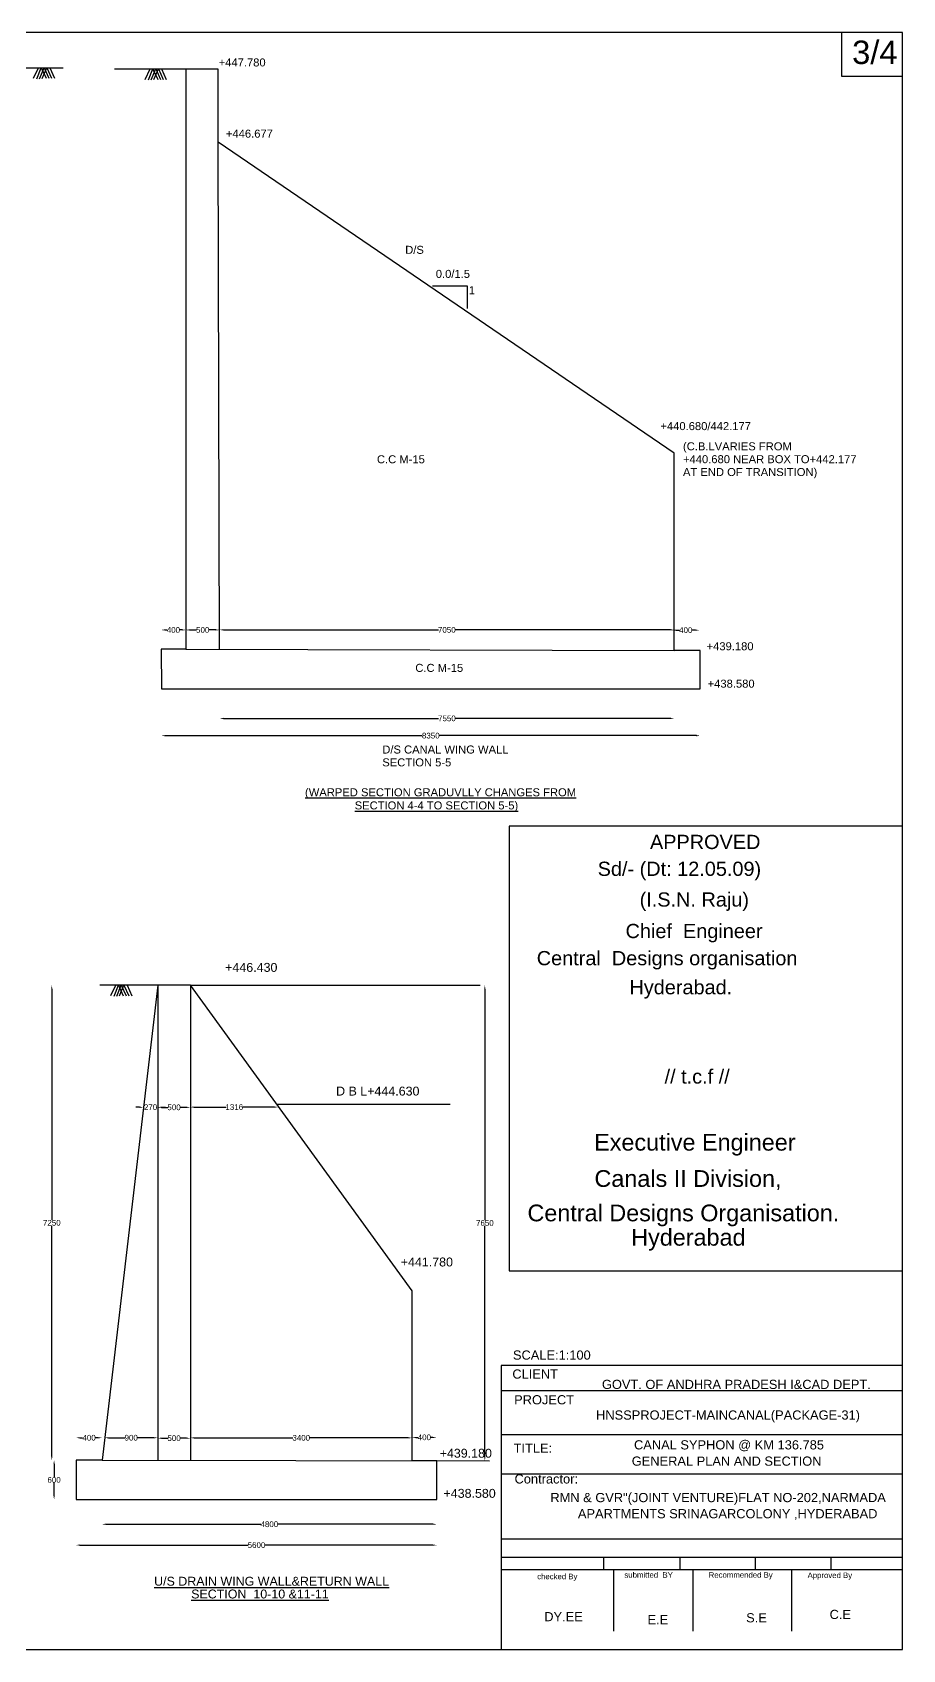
# Model space of a CAD drawing. Header units: inches. Extents: x 48390 to 74792, y 87087 to 104152.
# Drawn here: x 65616 to 74792, y 87087 to 104152 of the extents above; entities that cross this region are included whole.
import ezdxf

# ---------------------------------------------------------------- set-up
doc = ezdxf.new("R2010")
doc.units = ezdxf.units.IN
doc.header["$MEASUREMENT"] = 0
doc.styles.get("Standard").update_dxf_attribs({"font": 'arial.ttf'})
doc.dimstyles.new('ST100', dxfattribs={"dimtxt": 60, "dimasz": 40, "dimexe": 0.18, "dimexo": 0.0625, "dimgap": 0.09, "dimtad": 0, "dimtih": 1, "dimtoh": 1, "dimdec": 0, "dimzin": 0, "dimdsep": 46, "dimtxsty": 'Standard', "dimcen": 0.01, "dimse1": 1, "dimse2": 1, "dimadec": 0, "dimazin": 0, "dimtfac": 1, "dimtdec": 0, "dimtofl": 0, "dimtmove": 0, "dimatfit": 3, "dimfxl": 1, "dimtolj": 1, "dimtzin": 0, "dimarcsym": 0})

# ---------------------------------------------------------------- blocks, each defined once
blk = doc.blocks.new('*D55')
at = {"color": 0, "lineweight": -2, "transparency": 16777216}
for p, q in [((65845, 89045), (65845, 88909)), ((65845, 88712), (65845, 88848))]:
    blk.add_line(p, q, dxfattribs=at)
at = {"color": 0, "transparency": 16777216}
for points in [[(65838, 89045), (65852, 89045), (65845, 89085)], [(65838, 88712), (65852, 88712), (65845, 88672)]]:
    blk.add_solid(points, dxfattribs=at)
at = {"layer": 'Defpoints', "color": 0, "transparency": 16777216}
for p in [(65845, 89085), (66077, 89085), (66077, 88672)]:
    blk.add_point(p, dxfattribs=at)
at = {"color": 0, "transparency": 16777216, "insert": (65845, 88878), "char_height": 60, "attachment_point": 5}
blk.add_mtext('\\A1;600', dxfattribs=at)
blk = doc.blocks.new('*D56')
at = {"color": 0, "lineweight": -2, "transparency": 16777216}
for p, q in [((66117, 89323), (66146, 89323)), ((66310, 89323), (66281, 89323))]:
    blk.add_line(p, q, dxfattribs=at)
at = {"color": 0, "transparency": 16777216}
for points in [[(66117, 89329), (66117, 89316), (66077, 89323)], [(66310, 89329), (66310, 89316), (66350, 89323)]]:
    blk.add_solid(points, dxfattribs=at)
at = {"layer": 'Defpoints', "color": 0, "transparency": 16777216}
for p in [(66350, 89323), (66077, 89085), (66350, 89085)]:
    blk.add_point(p, dxfattribs=at)
at = {"color": 0, "transparency": 16777216, "insert": (66214, 89323), "char_height": 60, "attachment_point": 5}
blk.add_mtext('\\A1;400', dxfattribs=at)
blk = doc.blocks.new('*D57')
at = {"color": 0, "lineweight": -2, "transparency": 16777216}
for p, q in [((66418, 89323), (66591, 89323)), ((66898, 89323), (66724, 89323))]:
    blk.add_line(p, q, dxfattribs=at)
at = {"color": 0, "transparency": 16777216}
for points in [[(66418, 89329), (66418, 89316), (66378, 89323)], [(66898, 89329), (66898, 89316), (66938, 89323)]]:
    blk.add_solid(points, dxfattribs=at)
at = {"layer": 'Defpoints', "color": 0, "transparency": 16777216}
for p in [(66378, 89318), (66938, 89323), (66938, 89318)]:
    blk.add_point(p, dxfattribs=at)
at = {"color": 0, "transparency": 16777216, "insert": (66658, 89323), "char_height": 60, "attachment_point": 5}
blk.add_mtext('\\A1;900', dxfattribs=at)
blk = doc.blocks.new('*D58')
at = {"color": 0, "lineweight": -2, "transparency": 16777216}
for p, q in [((66978, 89318), (67044, 89318)), ((67242, 89318), (67176, 89318))]:
    blk.add_line(p, q, dxfattribs=at)
at = {"color": 0, "transparency": 16777216}
for points in [[(66978, 89325), (66978, 89312), (66938, 89318)], [(67242, 89325), (67242, 89312), (67282, 89318)]]:
    blk.add_solid(points, dxfattribs=at)
at = {"layer": 'Defpoints', "color": 0, "transparency": 16777216}
for p in [(66938, 89318), (67282, 89318), (67282, 89318)]:
    blk.add_point(p, dxfattribs=at)
at = {"color": 0, "transparency": 16777216, "insert": (67110, 89318), "char_height": 60, "attachment_point": 5}
blk.add_mtext('\\A1;500', dxfattribs=at)
blk = doc.blocks.new('*D59')
at = {"color": 0, "lineweight": -2, "transparency": 16777216}
for p, q in [((66117, 88190), (67889, 88190)), ((69840, 88190), (68068, 88190))]:
    blk.add_line(p, q, dxfattribs=at)
at = {"color": 0, "transparency": 16777216}
for points in [[(66117, 88197), (66117, 88184), (66077, 88190)], [(69840, 88197), (69840, 88184), (69880, 88190)]]:
    blk.add_solid(points, dxfattribs=at)
at = {"layer": 'Defpoints', "color": 0, "transparency": 16777216}
for p in [(66077, 89085), (69880, 89081), (69880, 88190)]:
    blk.add_point(p, dxfattribs=at)
at = {"color": 0, "transparency": 16777216, "insert": (67979, 88190), "char_height": 60, "attachment_point": 5}
blk.add_mtext('\\A1;5600', dxfattribs=at)
blk = doc.blocks.new('*D60')
at = {"color": 0, "lineweight": -2, "transparency": 16777216}
for p, q in [((66390, 88410), (68024, 88410)), ((69840, 88410), (68206, 88410))]:
    blk.add_line(p, q, dxfattribs=at)
at = {"color": 0, "transparency": 16777216}
for points in [[(66390, 88417), (66390, 88404), (66350, 88410)], [(69840, 88417), (69840, 88404), (69880, 88410)]]:
    blk.add_solid(points, dxfattribs=at)
at = {"layer": 'Defpoints', "color": 0, "transparency": 16777216}
for p in [(66350, 89085), (69880, 89081), (69880, 88410)]:
    blk.add_point(p, dxfattribs=at)
at = {"color": 0, "transparency": 16777216, "insert": (68115, 88410), "char_height": 60, "attachment_point": 5}
blk.add_mtext('\\A1;4800', dxfattribs=at)
blk = doc.blocks.new('*D61')
at = {"color": 0, "lineweight": -2, "transparency": 16777216}
for p, q in [((67322, 89322), (68361, 89322)), ((69579, 89322), (68540, 89322))]:
    blk.add_line(p, q, dxfattribs=at)
at = {"color": 0, "transparency": 16777216}
for points in [[(67322, 89328), (67322, 89315), (67282, 89322)], [(69579, 89328), (69579, 89315), (69619, 89322)]]:
    blk.add_solid(points, dxfattribs=at)
at = {"layer": 'Defpoints', "color": 0, "transparency": 16777216}
for p in [(67282, 89318), (69619, 89322), (69619, 89318)]:
    blk.add_point(p, dxfattribs=at)
at = {"color": 0, "transparency": 16777216, "insert": (68451, 89322), "char_height": 60, "attachment_point": 5}
blk.add_mtext('\\A1;3400', dxfattribs=at)
blk = doc.blocks.new('*D62')
at = {"color": 0, "lineweight": -2, "transparency": 16777216}
for p, q in [((69659, 89327), (69681, 89327)), ((69839, 89327), (69816, 89327))]:
    blk.add_line(p, q, dxfattribs=at)
at = {"color": 0, "transparency": 16777216}
for points in [[(69659, 89333), (69659, 89320), (69619, 89327)], [(69839, 89333), (69839, 89320), (69879, 89327)]]:
    blk.add_solid(points, dxfattribs=at)
at = {"layer": 'Defpoints', "color": 0, "transparency": 16777216}
for p in [(69619, 89318), (69879, 89327), (69879, 89327)]:
    blk.add_point(p, dxfattribs=at)
at = {"color": 0, "transparency": 16777216, "insert": (69749, 89327), "char_height": 60, "attachment_point": 5}
blk.add_mtext('\\A1;400', dxfattribs=at)
blk = doc.blocks.new('*D63')
at = {"color": 0, "lineweight": -2, "transparency": 16777216}
for p, q in [((70387, 94057), (70387, 91620)), ((70387, 89121), (70387, 91558))]:
    blk.add_line(p, q, dxfattribs=at)
at = {"color": 0, "transparency": 16777216}
for points in [[(70380, 94057), (70393, 94057), (70387, 94097)], [(70380, 89121), (70393, 89121), (70387, 89081)]]:
    blk.add_solid(points, dxfattribs=at)
at = {"layer": 'Defpoints', "color": 0, "transparency": 16777216}
for p in [(70387, 94097), (70420, 94097), (70434, 89081)]:
    blk.add_point(p, dxfattribs=at)
at = {"color": 0, "transparency": 16777216, "insert": (70387, 91589), "char_height": 60, "attachment_point": 5}
blk.add_mtext('\\A1;7650', dxfattribs=at)
blk = doc.blocks.new('*D64')
at = {"color": 0, "lineweight": -2, "transparency": 16777216}
for p, q in [((66747, 92810), (66707, 92810)), ((66978, 92810), (67018, 92810))]:
    blk.add_line(p, q, dxfattribs=at)
at = {"color": 0, "transparency": 16777216}
for points in [[(66747, 92817), (66747, 92803), (66787, 92810)], [(66978, 92817), (66978, 92803), (66938, 92810)]]:
    blk.add_solid(points, dxfattribs=at)
at = {"layer": 'Defpoints', "color": 0, "transparency": 16777216}
for p in [(66787, 92812), (66938, 92812), (66938, 92810)]:
    blk.add_point(p, dxfattribs=at)
at = {"color": 0, "transparency": 16777216, "insert": (66862, 92810), "char_height": 60, "attachment_point": 5}
blk.add_mtext('\\A1;270', dxfattribs=at)
blk = doc.blocks.new('*D65')
at = {"color": 0, "lineweight": -2, "transparency": 16777216}
for p, q in [((66978, 92809), (67044, 92809)), ((67242, 92809), (67176, 92809))]:
    blk.add_line(p, q, dxfattribs=at)
at = {"color": 0, "transparency": 16777216}
for points in [[(66978, 92816), (66978, 92803), (66938, 92809)], [(67242, 92816), (67242, 92803), (67282, 92809)]]:
    blk.add_solid(points, dxfattribs=at)
at = {"layer": 'Defpoints', "color": 0, "transparency": 16777216}
for p in [(66938, 92810), (67282, 92810), (67282, 92809)]:
    blk.add_point(p, dxfattribs=at)
at = {"color": 0, "transparency": 16777216, "insert": (67110, 92809), "char_height": 60, "attachment_point": 5}
blk.add_mtext('\\A1;500', dxfattribs=at)
blk = doc.blocks.new('*D66')
at = {"color": 0, "lineweight": -2, "transparency": 16777216}
for p, q in [((67322, 92812), (67658, 92812)), ((68168, 92812), (67832, 92812))]:
    blk.add_line(p, q, dxfattribs=at)
at = {"color": 0, "transparency": 16777216}
for points in [[(67322, 92818), (67322, 92805), (67282, 92812)], [(68168, 92818), (68168, 92805), (68208, 92812)]]:
    blk.add_solid(points, dxfattribs=at)
at = {"layer": 'Defpoints', "color": 0, "transparency": 16777216}
for p in [(67282, 92809), (68208, 92821), (68208, 92812)]:
    blk.add_point(p, dxfattribs=at)
at = {"color": 0, "transparency": 16777216, "insert": (67745, 92812), "char_height": 60, "attachment_point": 5}
blk.add_mtext('\\A1;1316', dxfattribs=at)
blk = doc.blocks.new('*D67')
at = {"color": 0, "lineweight": -2, "transparency": 16777216}
for p, q in [((65821, 94057), (65821, 91622)), ((65821, 89125), (65821, 91560))]:
    blk.add_line(p, q, dxfattribs=at)
at = {"color": 0, "transparency": 16777216}
for points in [[(65814, 94057), (65827, 94057), (65821, 94097)], [(65814, 89125), (65827, 89125), (65821, 89085)]]:
    blk.add_solid(points, dxfattribs=at)
at = {"layer": 'Defpoints', "color": 0, "transparency": 16777216}
for p in [(65821, 94097), (66329, 94097), (66077, 89085)]:
    blk.add_point(p, dxfattribs=at)
at = {"color": 0, "transparency": 16777216, "insert": (65821, 91591), "char_height": 60, "attachment_point": 5}
blk.add_mtext('\\A1;7250', dxfattribs=at)
blk = doc.blocks.new('*D68')
at = {"color": 0, "lineweight": -2, "transparency": 16777216}
for p, q in [((67016, 96731), (69727, 96731)), ((72617, 96731), (69906, 96731))]:
    blk.add_line(p, q, dxfattribs=at)
at = {"color": 0, "transparency": 16777216}
for points in [[(67016, 96737), (67016, 96724), (66976, 96731)], [(72617, 96737), (72617, 96724), (72657, 96731)]]:
    blk.add_solid(points, dxfattribs=at)
at = {"layer": 'Defpoints', "color": 0, "transparency": 16777216}
for p in [(66976, 97226), (72657, 97226), (72657, 96731)]:
    blk.add_point(p, dxfattribs=at)
at = {"color": 0, "transparency": 16777216, "insert": (69817, 96731), "char_height": 60, "attachment_point": 5}
blk.add_mtext('\\A1;8350', dxfattribs=at)
blk = doc.blocks.new('*D69')
at = {"color": 0, "lineweight": -2, "transparency": 16777216}
for p, q in [((67630, 96913), (69897, 96913)), ((72343, 96913), (70076, 96913))]:
    blk.add_line(p, q, dxfattribs=at)
at = {"color": 0, "transparency": 16777216}
for points in [[(67630, 96920), (67630, 96907), (67590, 96913)], [(72343, 96920), (72343, 96907), (72383, 96913)]]:
    blk.add_solid(points, dxfattribs=at)
at = {"layer": 'Defpoints', "color": 0, "transparency": 16777216}
for p in [(67590, 97641), (72383, 97641), (72383, 96913)]:
    blk.add_point(p, dxfattribs=at)
at = {"color": 0, "transparency": 16777216, "insert": (69987, 96913), "char_height": 60, "attachment_point": 5}
blk.add_mtext('\\A1;7550', dxfattribs=at)
blk = doc.blocks.new('*D70')
at = {"color": 0, "lineweight": -2, "transparency": 16777216}
for p, q in [((67013, 97846), (67036, 97846)), ((67194, 97846), (67171, 97846))]:
    blk.add_line(p, q, dxfattribs=at)
at = {"color": 0, "transparency": 16777216}
for points in [[(67013, 97853), (67013, 97840), (66973, 97846)], [(67194, 97853), (67194, 97840), (67234, 97846)]]:
    blk.add_solid(points, dxfattribs=at)
at = {"layer": 'Defpoints', "color": 0, "transparency": 16777216}
for p in [(67234, 97846), (66973, 97642), (67234, 97642)]:
    blk.add_point(p, dxfattribs=at)
at = {"color": 0, "transparency": 16777216, "insert": (67103, 97846), "char_height": 60, "attachment_point": 5}
blk.add_mtext('\\A1;400', dxfattribs=at)
blk = doc.blocks.new('*D71')
at = {"color": 0, "lineweight": -2, "transparency": 16777216}
for p, q in [((67274, 97846), (67346, 97846)), ((67550, 97846), (67478, 97846))]:
    blk.add_line(p, q, dxfattribs=at)
at = {"color": 0, "transparency": 16777216}
for points in [[(67274, 97853), (67274, 97840), (67234, 97846)], [(67550, 97853), (67550, 97840), (67590, 97846)]]:
    blk.add_solid(points, dxfattribs=at)
at = {"layer": 'Defpoints', "color": 0, "transparency": 16777216}
for p in [(67234, 97846), (67590, 97847), (67590, 97846)]:
    blk.add_point(p, dxfattribs=at)
at = {"color": 0, "transparency": 16777216, "insert": (67412, 97846), "char_height": 60, "attachment_point": 5}
blk.add_mtext('\\A1;500', dxfattribs=at)
blk = doc.blocks.new('*D72')
at = {"color": 0, "lineweight": -2, "transparency": 16777216}
for p, q in [((67630, 97847), (69897, 97847)), ((72343, 97847), (70076, 97847))]:
    blk.add_line(p, q, dxfattribs=at)
at = {"color": 0, "transparency": 16777216}
for points in [[(67630, 97854), (67630, 97841), (67590, 97847)], [(72343, 97854), (72343, 97841), (72383, 97847)]]:
    blk.add_solid(points, dxfattribs=at)
at = {"layer": 'Defpoints', "color": 0, "transparency": 16777216}
for p in [(67590, 97846), (72383, 97847), (72383, 97846)]:
    blk.add_point(p, dxfattribs=at)
at = {"color": 0, "transparency": 16777216, "insert": (69986, 97847), "char_height": 60, "attachment_point": 5}
blk.add_mtext('\\A1;7050', dxfattribs=at)
blk = doc.blocks.new('*D73')
at = {"color": 0, "lineweight": -2, "transparency": 16777216}
for p, q in [((72403, 97844), (72438, 97844)), ((72607, 97844), (72573, 97844))]:
    blk.add_line(p, q, dxfattribs=at)
at = {"color": 0, "transparency": 16777216}
for points in [[(72403, 97851), (72403, 97837), (72363, 97844)], [(72607, 97851), (72607, 97837), (72647, 97844)]]:
    blk.add_solid(points, dxfattribs=at)
at = {"layer": 'Defpoints', "color": 0, "transparency": 16777216}
for p in [(72363, 97844), (72647, 97844), (72647, 97844)]:
    blk.add_point(p, dxfattribs=at)
at = {"color": 0, "transparency": 16777216, "insert": (72505, 97844), "char_height": 60, "attachment_point": 5}
blk.add_mtext('\\A1;400', dxfattribs=at)

msp = doc.modelspace()

# ---------------------------------------------------------------- linework, layer by layer
msp.add_lwpolyline([(74791.9, 104151.8), (48390, 104151.8), (48390, 87087.2), (74791.9, 87087.2)], close=True)
for points in [[(74146.7, 104151.8), (74146.7, 103688.9), (74791.9, 103688.9)], [(65110.5, 103776.2), (65939.7, 103776.2)], [(65629.5, 103668.2), (65680.9, 103777.7)], [(65662.6, 103661.8), (65710, 103777.7)], [(65691.9, 103662.1), (65738.9, 103777.7)], [(65710.2, 103777.4), (65760.5, 103667.1)], [(65720, 103665.2), (65766.8, 103777.7)], [(65738.7, 103778.1), (65789, 103667.9)], [(65766.8, 103777.7), (65817.1, 103667.5)], [(65800.3, 103777.7), (65850.6, 103667.5)], [(67234.1, 103764.7), (66483.2, 103764.7)], [(66807, 103655.9), (66858.4, 103765.4)], [(66840.1, 103649.4), (66887.5, 103765.4)], [(66869.3, 103649.8), (66916.3, 103765.4)], [(66887.7, 103765), (66938, 103654.8)], [(66897.4, 103652.9), (66944.3, 103765.4)], [(66916.2, 103765.8), (66966.5, 103655.6)], [(66944.3, 103765.4), (66994.6, 103655.2)], [(66976.3, 97225.8), (72657.3, 97225.8), (72657.3, 97628), (72383.2, 97628), (72383.2, 99713.3), (67573.7, 102992.7), (67573.7, 103764.7), (67234.1, 103764.7), (67234.1, 97641.9), (66972.7, 97641.9), (66976.3, 97225.8)], [(66977.8, 103765.4), (67028, 103655.2)], [(67590.3, 97640.9), (67573.7, 102992.7)], [(69835.3, 101475.8), (70199.4, 101475.8), (70199.4, 101238.5)], [(67234.1, 97641.9), (72383.2, 97628)], [(74791.9, 95776.3), (70642.7, 95776.3), (70642.7, 91085.1), (74791.9, 91085.1)], [(66079.5, 88671.9), (69880.2, 88671.9), (69880.2, 89081.2), (69619.3, 89081.5), (69619.3, 90874.2), (67282.4, 94097.4), (66937.6, 94097.4), (66350.2, 89085), (66077.4, 89085), (66077.4, 88671.9)], [(66937.6, 94097.4), (66329.1, 94097.4)], [(66443.9, 93987.9), (66495.3, 94097.4)], [(66477, 93981.4), (66524.4, 94097.4)], [(66506.2, 93981.7), (66553.2, 94097.4)], [(66524.6, 94097), (66574.9, 93986.8)], [(66534.3, 93984.9), (66581.2, 94097.4)], [(66553.1, 94097.8), (66603.4, 93987.5)], [(66581.2, 94097.4), (66631.5, 93987.2)], [(66614.6, 94097.4), (66664.9, 93987.2)], [(66937.6, 94097.4), (66937.6, 89085)], [(67282.4, 94097.4), (67282.2, 89084)], [(67282.4, 94097.4), (70339.1, 94097.4)], [(68191.8, 92843.1), (70021.1, 92843.1)], [(74791.9, 90084.5), (70558.4, 90084.5), (70558.4, 87087.2)], [(70558.4, 89821.3), (74791.9, 89821.3)], [(70558.4, 89358.4), (74791.9, 89358.4)], [(66350.2, 89085), (70434.2, 89080.7)], [(70558.4, 88943.8), (74791.9, 88943.8)], [(70558.4, 88258.2), (74791.9, 88258.2)], [(70558.4, 88062.3), (74791.9, 88062.3)], [(71639.4, 88062.3), (71639.4, 87933.8)], [(72442.2, 88062.3), (72442.2, 87933.8)], [(73237.2, 88062.3), (73237.2, 87933.8)], [(74035.3, 88062.3), (74035.3, 87933.8)], [(70558.4, 87933.8), (74791.9, 87933.8)], [(71744.6, 87933.8), (71744.6, 87283.9)], [(72578.2, 87933.8), (72578.2, 87283.9)], [(73621.7, 87933.8), (73621.7, 87283.9)]]:
    msp.add_lwpolyline(points)

# ---------------------------------------------------------------- texts
for s, height, p in [('3/4', 247.21, (74259.1, 103817.7)), ('+447.780', 84.46, (67580.1, 103792)), ('+446.677', 84.46, (67656.6, 103041)), ('D/S', 84.46, (69547.2, 101814.9)), ('0.0/1.5', 84.46, (69869.7, 101561.2)), ('1', 84.5, (70217.6, 101388.7)), ('+440.680/442.177', 84.46, (72238, 99954.9)), ('(C.B.LVARIES FROM', 84.46, (72476.2, 99741.6)), ('C.C M-15', 84.46, (69249.4, 99604.9)), ('+440.680 NEAR BOX TO+442.177', 84.46, (72476.2, 99605.9)), ('AT END OF TRANSITION)', 84.46, (72476.2, 99470.3)), ('+439.180', 84.46, (72724.9, 97631.9)), ('C.C M-15', 84.46, (69653.8, 97403.9)), ('+438.580', 84.46, (72735.9, 97237.5)), ('D/S CANAL WING WALL', 84.46, (69305.6, 96542.5)), ('SECTION 5-5', 84.46, (69305.6, 96406.8)), ('%%U(WARPED SECTION GRADUVLLY CHANGES FROM', 84.46, (68490.8, 96091.2)), ('%%USECTION 4-4 TO SECTION 5-5)', 84.46, (69014.6, 95952.8)), ('APPROVED', 150, (72128.2, 95534.8)), ('Sd/- (Dt: 12.05.09)', 150, (71576.5, 95251.3)), ('(I.S.N. Raju)', 150, (72019.1, 94927.2)), ('Chief  Engineer', 150, (71870.6, 94594.9)), ('Central  Designs organisation', 150, (70934.2, 94308.6)), ('+446.430', 93.88, (67649, 94239)), ('Hyderabad. ', 150, (71911.6, 94001.9)), ('// t.c.f //', 150, (72281.8, 93059.6)), ('D B L+444.630', 93.881, (68818.8, 92933.8)), ('Executive Engineer', 176.445, (71539.4, 92352.6)), ('Canals II Division,', 176.445, (71542.5, 91970)), ('Central Designs Organisation.', 176.445, (70836.2, 91606.8)), ('Hyderabad', 176.44, (71930.1, 91349.9)), ('+441.780', 93.88, (69500.2, 91130.5)), ('SCALE:1:100', 96.886, (70683.2, 90147)), ('CLIENT', 96.89, (70676.9, 89947)), ('GOVT. OF ANDHRA PRADESH I&CAD DEPT.', 96.886, (71621.4, 89837.7)), ('PROJECT', 96.89, (70695.7, 89675.3)), ('HNSSPROJECT-MAINCANAL(PACKAGE-31)', 96.886, (71559.8, 89514.4)), ('TITLE:', 96.89, (70689.9, 89164.9)), ('CANAL SYPHON @ KM 136.785', 96.886, (71959.8, 89199.8)), ('+439.180', 93.88, (69910.6, 89112.8)), ('GENERAL PLAN AND SECTION', 96.886, (71935.8, 89028)), ('Contractor:', 96.886, (70699.9, 88840.3)), ('+438.580', 93.88, (69951.1, 88689.4)), ('RMN & GVR"(JOINT VENTURE)FLAT NO-202,NARMADA', 96.886, (71077.9, 88643.6)), ('APARTMENTS SRINAGARCOLONY ,HYDERABAD', 96.886, (71368.1, 88473.4)), ('checked By', 58.72, (70938.7, 87830.3)), ('submitted  BY', 58.715, (71858.5, 87846.1)), ('Recommended By', 58.715, (72746.9, 87846.1)), ('Approved By', 58.715, (73789.9, 87842.4)), ('%%UU/S DRAIN WING WALL&RETURN WALL', 93.881, (66899.7, 87762.1)), ('%%USECTION  10-10 &11-11', 93.881, (67290.4, 87627.5)), ('DY.EE', 96.89, (71013.4, 87386.7)), ('E.E', 96.89, (72102.2, 87355.3)), (' S.E', 96.89, (73104.6, 87374.9)), ('C.E', 96.89, (74021.8, 87410.4))]:
    msp.add_text(s, height=height).set_placement(p)

# ---------------------------------------------------------------- dimensions: what is measured, and where the dimension line sits
for base, p1, p2, text, picture, middle in [((67234.1, 97846.2), (66972.7, 97641.9), (67234.1, 97641.9), '400', '*D70', (67103.4, 97846.2)), ((67589.7, 97846.2), (67234.1, 97846.2), (67589.7, 97847.3), '500', '*D71', (67411.9, 97846.2)), ((72383.2, 97847.3), (67589.7, 97846.2), (72383.2, 97846.2), '7050', '*D72', (69986.4, 97847.3)), ((72647.3, 97844), (72363.2, 97844), (72647.3, 97844), '400', '*D73', (72505.2, 97844)), ((72383.2, 96913.5), (67590.3, 97640.9), (72383.2, 97640.9), '7550', '*D69', (69986.8, 96913.5)), ((72657.3, 96730.8), (66976.3, 97225.8), (72657.3, 97225.8), '8350', '*D68', (69816.8, 96730.8)), ((66937.6, 92810), (66787, 92812.2), (66937.6, 92812.2), '270', '*D64', (66862.3, 92810)), ((67282.3, 92809.2), (66937.6, 92810), (67282.3, 92810), '500', '*D65', (67110, 92809.2)), ((68207.7, 92811.6), (67282.3, 92809.2), (68207.7, 92821.2), '1316', '*D66', (67745, 92811.6)), ((66350.2, 89322.6), (66077.4, 89085), (66350.2, 89085), '400', '*D56', (66213.8, 89322.6)), ((66937.6, 89322.6), (66377.6, 89318.5), (66937.6, 89318.5), '900', '*D57', (66657.6, 89322.6)), ((67282.2, 89318.5), (66937.6, 89318.5), (67282.2, 89318.5), '500', '*D58', (67109.9, 89318.5)), ((69619.3, 89321.8), (67282.2, 89318.5), (69619.3, 89318.5), '3400', '*D61', (68450.8, 89321.8)), ((69878.5, 89326.6), (69619.3, 89318.5), (69878.5, 89326.6), '400', '*D62', (69748.9, 89326.6)), ((69880.2, 88190.5), (66077.4, 89085), (69880.2, 89081.2), '5600', '*D59', (67978.8, 88190.5)), ((69880.2, 88410.2), (66350.2, 89085), (69880.2, 89081.2), '4800', '*D60', (68115.2, 88410.2))]:
    dim = msp.add_linear_dim(base=base, p1=p1, p2=p2, text=text, dimstyle='ST100')
    dim.commit()
    dim.dimension.update_dxf_attribs({"geometry": picture, "text_midpoint": middle})
for base, p1, p2, text, picture, middle in [((65820.8, 94097.4), (66077.4, 89085), (66329.1, 94097.4), '7250', '*D67', (65820.8, 91591.2)), ((70386.8, 94097.4), (70434.2, 89080.7), (70420.3, 94097.4), '7650', '*D63', (70386.8, 91589)), ((65844.9, 89085), (66077.4, 88671.9), (66077.4, 89085), '600', '*D55', (65844.9, 88878.5))]:
    dim = msp.add_linear_dim(base=base, p1=p1, p2=p2, angle=90, text=text, dimstyle='ST100')
    dim.commit()
    dim.dimension.update_dxf_attribs({"geometry": picture, "text_midpoint": middle})

doc.saveas('drawing.dxf')
